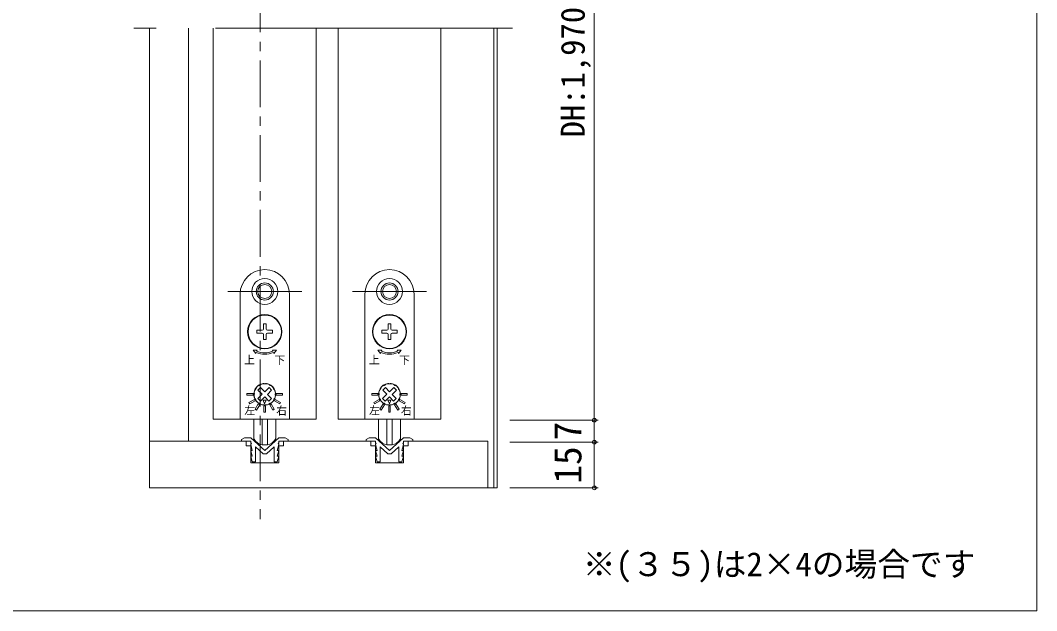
# Model space of a CAD drawing. Units: millimetres on the paper, enlarged 10 times, with parts at other scales. Extents: x -2000 to 2000, y -1385 to 1385.
# Drawn here: x -707 to 380, y -68 to 564 of the extents above; entities that cross this region are included whole.
import ezdxf
from ezdxf.enums import TextEntityAlignment as Align

# ---------------------------------------------------------------- set-up
doc = ezdxf.new("R2010")
doc.units = ezdxf.units.MM
doc.header["$LTSCALE"] = 10
doc.header["$PDMODE"] = 32
doc.header["$PDSIZE"] = 4
for name, pattern in [('CHAIN1', [8, 5, -1, 1, -1]), ('USER1', [19.05, 12.7, -6.35]), ('USER4', [50.8, 31.75, -6.35, 6.35, -6.35])]:
    doc.linetypes.add(name, pattern=pattern)
doc.layers.add('1-1_0', color=7, linetype='Continuous', lineweight=20)
doc.layers.add('2-0_18', color=7, linetype='Continuous', lineweight=18)
doc.styles.add('ＭＳ ゴシック', font='')
doc.styles.get('ＭＳ ゴシック').set_extended_font_data('MS Gothic')

msp = doc.modelspace()

# ---------------------------------------------------------------- linework, layer by layer
at = {"layer": '1-1_0'}
msp.add_line((380, -67.5), (380, 1335), dxfattribs=at)
msp.add_lwpolyline([(380, -67.5), (-1950, -67.5), (-1950, 1335)], dxfattribs=at)
at = {"layer": '2-0_18', "linetype": 'CHAIN1', "lineweight": 20}
msp.add_line((-450.2, 1081.04), (-450.2, 30.55), dxfattribs=at)
at = {"layer": '2-0_18', "linetype": 'USER4', "lineweight": 20}
msp.add_line((-180.2, 555.55), (-585.2, 555.55), dxfattribs=at)
at = {"layer": '2-0_18', "lineweight": 20}
for p, q in [((-568.53, 555.55), (-568.53, 63.89)), ((-526.86, 555.55), (-526.86, 113.89)), ((-500.2, 555.55), (-500.2, 137.22)), ((-390.2, 555.55), (-390.2, 137.22)), ((-366.86, 555.55), (-366.86, 137.22)), ((-256.86, 555.55), (-256.86, 137.22)), ((-200.2, 555.55), (-200.2, 63.89)), ((-196.86, 555.55), (-196.86, 63.89)), ((-500.2, 137.22), (-390.2, 137.22)), ((-366.86, 137.22), (-256.86, 137.22)), ((-465.2, 113.89), (-568.53, 113.89)), ((-460.2, 113.89), (-470.2, 113.89)), ((-460.2, 117.22), (-445.2, 103.89)), ((-460.2, 112.03), (-460.2, 113.89)), ((-459.47, 111.39), (-460.2, 112.03)), ((-460.2, 108.89), (-460.2, 90.55)), ((-458.53, 103.89), (-460.08, 110.25)), ((-459.82, 111.07), (-459.47, 111.39)), ((-445.2, 103.89), (-430.2, 117.22)), ((-430.32, 110.25), (-431.86, 103.89)), ((-430.2, 117.22), (-423.53, 117.22)), ((-420.2, 113.89), (-430.2, 113.89)), ((-430.2, 113.89), (-430.2, 112.03)), ((-425.2, 108.89), (-430.2, 108.89)), ((-430.2, 90.55), (-430.2, 108.89)), ((-425.2, 113.89), (-425.2, 108.89)), ((-331.86, 113.89), (-425.2, 113.89)), ((-423.53, 117.22), (-420.2, 115.55)), ((-420.2, 115.55), (-420.2, 113.89)), ((-333.53, 117.22), (-336.86, 115.55)), ((-336.86, 115.55), (-336.86, 113.89)), ((-336.86, 113.89), (-326.86, 113.89)), ((-326.86, 117.22), (-333.53, 117.22)), ((-311.86, 103.89), (-326.86, 117.22)), ((-326.86, 113.89), (-326.86, 112.03)), ((-326.86, 108.89), (-326.86, 90.55)), ((-326.75, 110.25), (-325.2, 103.89)), ((-296.86, 117.22), (-311.86, 103.89)), ((-298.53, 103.89), (-296.98, 110.25)), ((-297.59, 111.39), (-296.86, 112.03)), ((-297.24, 111.07), (-297.59, 111.39)), ((-296.86, 113.89), (-286.86, 113.89)), ((-296.86, 112.03), (-296.86, 113.89)), ((-291.86, 108.89), (-296.86, 108.89)), ((-296.86, 90.55), (-296.86, 108.89)), ((-206.86, 113.89), (-291.86, 113.89)), ((-291.86, 113.89), (-291.86, 108.89)), ((-206.86, 63.89), (-206.86, 113.89)), ((-460.2, 103.89), (-458.53, 103.89)), ((-458.53, 97.72), (-460.2, 103.89)), ((-446.91, 100.22), (-455.2, 107.59)), ((-455.2, 107.59), (-455.2, 91.55)), ((-443.49, 100.22), (-446.91, 100.22)), ((-435.2, 107.59), (-443.49, 100.22)), ((-435.2, 91.55), (-435.2, 107.59)), ((-321.86, 107.59), (-313.57, 100.22)), ((-321.86, 91.55), (-321.86, 107.59)), ((-313.57, 100.22), (-310.16, 100.22)), ((-310.16, 100.22), (-301.86, 107.59)), ((-301.86, 107.59), (-301.86, 91.55)), ((-296.86, 103.89), (-298.53, 103.89)), ((-298.53, 97.72), (-296.86, 103.89)), ((-460.2, 97.72), (-458.53, 97.72)), ((-458.53, 91.55), (-460.2, 97.72)), ((-430.2, 90.55), (-460.2, 90.55)), ((-455.2, 91.55), (-458.53, 91.55)), ((-431.86, 91.55), (-435.2, 91.55)), ((-431.86, 97.72), (-430.2, 97.72)), ((-430.2, 97.72), (-431.86, 91.55)), ((-325.2, 97.72), (-326.86, 97.72)), ((-326.86, 97.72), (-325.2, 91.55)), ((-296.86, 90.55), (-326.86, 90.55)), ((-325.2, 91.55), (-321.86, 91.55)), ((-301.86, 91.55), (-298.53, 91.55)), ((-296.86, 97.72), (-298.53, 97.72)), ((-298.53, 91.55), (-296.86, 97.72)), ((-196.86, 63.89), (-568.53, 63.89)), ((-568.53, 63.89), (-196.86, 63.89))]:
    msp.add_line(p, q, dxfattribs=at)
at = {"layer": '2-0_18', "color": 2, "linetype": 'USER1'}
for p, q in [((-484.7, 273.89), (-405.7, 273.89)), ((-351.36, 273.89), (-272.36, 273.89))]:
    msp.add_line(p, q, dxfattribs=at)
at = {"layer": '2-0_18'}
for p, q in [((-471.53, 270.89), (-471.53, 137.22)), ((-418.86, 137.22), (-418.86, 270.89)), ((-338.2, 270.89), (-338.2, 137.22)), ((-285.53, 137.22), (-285.53, 270.89)), ((-443.7, 239.22), (-446.7, 239.22)), ((-446.7, 233.72), (-446.7, 239.22)), ((-443.7, 233.72), (-443.7, 239.22)), ((-310.36, 239.22), (-313.36, 239.22)), ((-313.36, 233.72), (-313.36, 239.22)), ((-310.36, 233.72), (-310.36, 239.22)), ((-448.03, 229.39), (-453.53, 229.39)), ((-436.86, 232.39), (-442.36, 232.39)), ((-436.86, 229.39), (-442.36, 229.39)), ((-436.86, 232.39), (-436.86, 229.39)), ((-314.7, 229.39), (-320.2, 229.39)), ((-303.53, 232.39), (-309.03, 232.39)), ((-303.53, 229.39), (-309.03, 229.39)), ((-303.53, 232.39), (-303.53, 229.39)), ((-446.7, 222.55), (-446.7, 228.05)), ((-443.7, 222.55), (-446.7, 222.55)), ((-443.7, 222.55), (-443.7, 228.05)), ((-313.36, 222.55), (-313.36, 228.05)), ((-310.36, 222.55), (-313.36, 222.55)), ((-310.36, 222.55), (-310.36, 228.05)), ((-452.56, 159.5), (-448.03, 163.92)), ((-448.03, 163.92), (-452.45, 168.45)), ((-445.16, 166.72), (-440.63, 171.14)), ((-319.23, 159.5), (-314.69, 163.92)), ((-314.69, 163.92), (-319.12, 168.45)), ((-311.83, 166.72), (-307.3, 171.14)), ((-449.76, 156.64), (-452.56, 159.5)), ((-449.76, 156.64), (-445.23, 161.06)), ((-440.81, 156.53), (-445.23, 161.06)), ((-437.95, 159.32), (-440.81, 156.53)), ((-316.43, 156.64), (-319.23, 159.5)), ((-316.43, 156.64), (-311.9, 161.06)), ((-307.48, 156.53), (-311.9, 161.06)), ((-304.61, 159.32), (-307.48, 156.53)), ((-471.53, 137.22), (-418.86, 137.22)), ((-456.86, 116.78), (-456.86, 137.22)), ((-448.11, 137.22), (-448.11, 109.71)), ((-442.28, 137.22), (-442.28, 109.71)), ((-433.53, 137.22), (-433.53, 116.78)), ((-338.2, 137.22), (-285.53, 137.22)), ((-323.53, 116.78), (-323.53, 137.22)), ((-314.78, 137.22), (-314.78, 109.71)), ((-308.95, 137.22), (-308.95, 109.71)), ((-300.2, 137.22), (-300.2, 116.78)), ((-448.11, 109.71), (-442.28, 109.71)), ((-314.78, 109.71), (-308.95, 109.71))]:
    msp.add_line(p, q, dxfattribs=at)
at = {"layer": '2-0_18', "color": 4, "lineweight": 9}
for p, q in [((-183.05, 136.14), (-88.74, 136.14)), ((-92.91, 136.14), (-92.91, 63.89)), ((-183.05, 112.81), (-88.74, 112.81)), ((-183.05, 63.89), (-88.74, 63.89))]:
    msp.add_line(p, q, dxfattribs=at)
msp.add_lwpolyline([(-183.05, 136.14), (-92.91, 136.14), (-92.91, 899.96)], dxfattribs=at)
at = {"layer": '2-0_18'}
for points in [[(-448.03, 232.39), (-453.53, 232.39), (-453.53, 229.39)], [(-314.7, 232.39), (-320.2, 232.39), (-320.2, 229.39)], [(-453.87, 209.95), (-453.36, 211.18), (-457.69, 211.18), (-454.89, 207.48), (-454.38, 208.71)], [(-436.01, 208.71), (-435.5, 207.48), (-432.7, 211.18), (-437.03, 211.18), (-436.52, 209.95)], [(-320.54, 209.95), (-320.03, 211.18), (-324.36, 211.18), (-321.56, 207.48), (-321.05, 208.71)], [(-302.68, 208.71), (-302.17, 207.48), (-299.37, 211.18), (-303.7, 211.18), (-303.19, 209.95)], [(-445.16, 166.72), (-449.59, 171.25), (-452.45, 168.45)], [(-437.95, 159.32), (-442.37, 163.85), (-437.84, 168.28), (-440.63, 171.14)], [(-311.83, 166.72), (-316.25, 171.25), (-319.12, 168.45)], [(-304.61, 159.32), (-309.04, 163.85), (-304.5, 168.28), (-307.3, 171.14)]]:
    msp.add_lwpolyline(points, dxfattribs=at)
for points in [[(-464.2, 163.05), (-457.53, 163.05), (-457.53, 164.72), (-464.2, 164.72)], [(-426.2, 164.72), (-432.86, 164.72), (-432.86, 163.05), (-426.2, 163.05)], [(-330.86, 163.05), (-324.2, 163.05), (-324.2, 164.72), (-330.86, 164.72)], [(-292.86, 164.72), (-299.53, 164.72), (-299.53, 163.05), (-292.86, 163.05)], [(-461.24, 153.67), (-455.46, 157), (-456.3, 158.44), (-462.07, 155.11)], [(-453.98, 147.02), (-450.64, 152.79), (-452.09, 153.62), (-455.42, 147.85)], [(-445.32, 153.55), (-443.61, 157.53), (-446.94, 157.57)], [(-434.98, 147.85), (-438.31, 153.62), (-439.75, 152.79), (-436.42, 147.02)], [(-428.33, 155.11), (-434.1, 158.44), (-434.93, 157), (-429.16, 153.67)], [(-327.9, 153.67), (-322.13, 157), (-322.96, 158.44), (-328.74, 155.11)], [(-320.64, 147.02), (-317.31, 152.79), (-318.75, 153.62), (-322.09, 147.85)], [(-311.99, 153.55), (-310.28, 157.53), (-313.61, 157.57)], [(-301.64, 147.85), (-304.98, 153.62), (-306.42, 152.79), (-303.09, 147.02)], [(-294.99, 155.11), (-300.77, 158.44), (-301.6, 157), (-295.83, 153.67)], [(-444.36, 151.55), (-446.03, 151.55), (-446.03, 144.89), (-444.36, 144.89)], [(-311.03, 151.55), (-312.7, 151.55), (-312.7, 144.89), (-311.03, 144.89)]]:
    msp.add_lwpolyline(points, close=True, dxfattribs=at)
at = {"layer": '2-0_18', "lineweight": 20}
for points in [[(-568.53, 113.89), (-568.53, 63.89), (-206.86, 63.89)], [(-470.2, 113.89), (-470.2, 115.55), (-466.86, 117.22), (-460.2, 117.22)], [(-465.2, 113.89), (-465.2, 108.89), (-460.2, 108.89)], [(-430.2, 112.03), (-430.93, 111.39), (-430.57, 111.07)], [(-331.86, 113.89), (-331.86, 108.89), (-326.86, 108.89)], [(-326.86, 112.03), (-326.14, 111.39), (-326.49, 111.07)], [(-286.86, 113.89), (-286.86, 115.55), (-290.2, 117.22), (-296.86, 117.22)], [(-431.86, 103.89), (-430.2, 103.89), (-431.86, 97.72)], [(-325.2, 103.89), (-326.86, 103.89), (-325.2, 97.72)]]:
    msp.add_lwpolyline(points, dxfattribs=at)
at = {"layer": '2-0_18'}
for centre, radius in [((-445.2, 273.89), 13.83), ((-445.2, 273.89), 9.17), ((-311.86, 273.89), 13.83), ((-311.86, 273.89), 9.17), ((-445.2, 273.89), 7.5), ((-311.86, 273.89), 7.5), ((-445.2, 230.89), 18.33), ((-445.2, 230.89), 17.83), ((-311.86, 230.89), 18.33), ((-311.86, 230.89), 17.83)]:
    msp.add_circle(centre, radius, dxfattribs=at)
for centre, radius, start, end in [((-445.2, 270.89), 26.33, 0, 180), ((-311.86, 270.89), 26.33, 0, 180), ((-448.03, 233.72), 1.33, 270, 360), ((-448.03, 228.05), 1.33, 360, 90), ((-442.36, 233.72), 1.33, 180, 270), ((-442.36, 228.05), 1.33, 90, 180), ((-314.7, 233.72), 1.33, 270, 360), ((-314.7, 228.05), 1.33, 360, 90), ((-309.03, 233.72), 1.33, 180, 270), ((-309.03, 228.05), 1.33, 90, 180), ((-445.2, 230.89), 24, 247.5, 292.5), ((-445.2, 230.89), 22.67, 247.5, 292.5), ((-311.86, 230.89), 24, 247.5, 292.5), ((-311.86, 230.89), 22.67, 247.5, 292.5), ((-445.2, 163.89), 11.67, 98.90298, 201.09702), ((-445.2, 163.89), 11.17, 116.90028, 121.69834), ((-447.74, 171.65), 3.33, 108.17431, 138.71996), ((-445.2, 163.89), 11.5, 100.42431, 108.17431), ((-446.68, 171.92), 3.33, 69.87866, 100.42431), ((-446.64, 173.11), 2.33, 72.61143, 98.90298), ((-445.2, 177.72), 2.5, 252.61143, 287.38857), ((-445.2, 163.89), 11.17, 86.90028, 91.69834), ((-443.52, 171.88), 3.33, 78.17431, 108.71996), ((-443.75, 173.11), 2.33, 81.09702, 107.38857), ((-445.2, 163.89), 11.67, 338.90298, 81.09702), ((-445.2, 163.89), 11.5, 70.42431, 78.17431), ((-442.46, 171.58), 3.33, 39.87866, 70.42431), ((-311.86, 163.89), 11.67, 98.90298, 201.09702), ((-311.86, 163.89), 11.17, 116.90028, 121.69834), ((-314.41, 171.65), 3.33, 108.17431, 138.71996), ((-311.86, 163.89), 11.5, 100.42431, 108.17431), ((-313.34, 171.92), 3.33, 69.87866, 100.42431), ((-313.31, 173.11), 2.33, 72.61143, 98.90298), ((-311.86, 177.72), 2.5, 252.61143, 287.38857), ((-311.86, 163.89), 11.17, 86.90028, 91.69834), ((-310.19, 171.88), 3.33, 78.17431, 108.71996), ((-310.42, 173.11), 2.33, 81.09702, 107.38857), ((-311.86, 163.89), 11.67, 338.90298, 81.09702), ((-311.86, 163.89), 11.5, 70.42431, 78.17431), ((-309.13, 171.58), 3.33, 39.87866, 70.42431), ((-453.23, 162.41), 3.33, 159.87866, 190.42431), ((-453.19, 165.56), 3.33, 168.17431, 198.71996), ((-445.2, 163.89), 11.5, 160.42431, 168.17431), ((-445.2, 163.89), 11.17, 176.90028, 181.69834), ((-452.89, 166.62), 3.33, 129.87866, 160.42431), ((-445.2, 163.89), 11.17, 146.90028, 151.69834), ((-451.28, 169.33), 3.33, 138.17431, 168.71996), ((-445.2, 163.89), 11.5, 130.42431, 138.17431), ((-450.49, 170.1), 3.33, 99.87866, 130.42431), ((-445.2, 163.89), 11.17, 56.90028, 61.69834), ((-439.75, 169.97), 3.33, 48.17431, 78.71996), ((-445.2, 163.89), 11.5, 40.42431, 48.17431), ((-438.98, 169.18), 3.33, 9.87866, 40.42431), ((-445.2, 163.89), 11.17, 26.90028, 31.69834), ((-437.44, 166.43), 3.33, 18.17431, 48.71996), ((-445.2, 163.89), 11.5, 10.42431, 18.17431), ((-445.2, 163.89), 11.17, 356.90028, 1.69834), ((-437.17, 165.36), 3.33, 339.87866, 10.42431), ((-437.2, 162.21), 3.33, 348.17431, 18.71996), ((-319.9, 162.41), 3.33, 159.87866, 190.42431), ((-319.86, 165.56), 3.33, 168.17431, 198.71996), ((-311.86, 163.89), 11.5, 160.42431, 168.17431), ((-311.86, 163.89), 11.17, 176.90028, 181.69834), ((-319.56, 166.62), 3.33, 129.87866, 160.42431), ((-311.86, 163.89), 11.17, 146.90028, 151.69834), ((-317.95, 169.33), 3.33, 138.17431, 168.71996), ((-311.86, 163.89), 11.5, 130.42431, 138.17431), ((-317.16, 170.1), 3.33, 99.87866, 130.42431), ((-311.86, 163.89), 11.17, 56.90028, 61.69834), ((-306.42, 169.97), 3.33, 48.17431, 78.71996), ((-311.86, 163.89), 11.5, 40.42431, 48.17431), ((-305.65, 169.18), 3.33, 9.87866, 40.42431), ((-311.86, 163.89), 11.17, 26.90028, 31.69834), ((-304.1, 166.43), 3.33, 18.17431, 48.71996), ((-311.86, 163.89), 11.5, 10.42431, 18.17431), ((-311.86, 163.89), 11.17, 356.90028, 1.69834), ((-303.87, 162.21), 3.33, 348.17431, 18.71996), ((-303.83, 165.36), 3.33, 339.87866, 10.42431), ((-445.2, 163.89), 11.5, 190.42431, 198.17431), ((-452.96, 161.34), 3.33, 198.17431, 228.71996), ((-453.91, 160.53), 2.33, 201.09702, 227.38857), ((-457.18, 156.97), 2.5, 12.61143, 47.38857), ((-445.2, 163.89), 11.17, 206.90028, 211.69834), ((-452.46, 158.03), 2.33, 192.61143, 218.90298), ((-451.41, 158.59), 3.33, 189.87866, 220.42431), ((-445.2, 163.89), 11.67, 218.90298, 321.09702), ((-445.2, 163.89), 11.5, 220.42431, 228.17431), ((-450.64, 157.8), 3.33, 228.17431, 258.71996), ((-445.2, 163.89), 11.17, 236.90028, 241.69834), ((-447.93, 156.19), 3.33, 219.87866, 250.42431), ((-445.2, 163.89), 11.5, 250.42431, 258.17431), ((-446.87, 155.89), 3.33, 258.17431, 288.71996), ((-445.2, 163.89), 11.17, 266.90028, 271.69834), ((-443.72, 155.85), 3.33, 249.87866, 280.42431), ((-445.2, 163.89), 11.5, 280.42431, 288.17431), ((-442.65, 156.13), 3.33, 288.17431, 318.71996), ((-445.2, 163.89), 11.17, 296.90028, 301.69834), ((-439.9, 157.67), 3.33, 279.87866, 310.42431), ((-445.2, 163.89), 11.5, 310.42431, 318.17431), ((-439.11, 158.44), 3.33, 318.17431, 348.71996), ((-437.93, 158.03), 2.33, 321.09702, 347.38857), ((-445.2, 163.89), 11.17, 326.90028, 331.69834), ((-433.22, 156.97), 2.5, 132.61143, 167.38857), ((-437.5, 161.15), 3.33, 309.87866, 340.42431), ((-436.49, 160.53), 2.33, 312.61143, 338.90298), ((-445.2, 163.89), 11.5, 340.42431, 348.17431), ((-311.86, 163.89), 11.5, 190.42431, 198.17431), ((-319.62, 161.34), 3.33, 198.17431, 228.71996), ((-320.57, 160.53), 2.33, 201.09702, 227.38857), ((-323.84, 156.97), 2.5, 12.61143, 47.38857), ((-311.86, 163.89), 11.17, 206.90028, 211.69834), ((-319.13, 158.03), 2.33, 192.61143, 218.90298), ((-318.08, 158.59), 3.33, 189.87866, 220.42431), ((-311.86, 163.89), 11.67, 218.90298, 321.09702), ((-311.86, 163.89), 11.5, 220.42431, 228.17431), ((-317.31, 157.8), 3.33, 228.17431, 258.71996), ((-311.86, 163.89), 11.17, 236.90028, 241.69834), ((-314.6, 156.19), 3.33, 219.87866, 250.42431), ((-311.86, 163.89), 11.5, 250.42431, 258.17431), ((-313.54, 155.89), 3.33, 258.17431, 288.71996), ((-311.86, 163.89), 11.17, 266.90028, 271.69834), ((-310.39, 155.85), 3.33, 249.87866, 280.42431), ((-311.86, 163.89), 11.5, 280.42431, 288.17431), ((-309.32, 156.13), 3.33, 288.17431, 318.71996), ((-311.86, 163.89), 11.17, 296.90028, 301.69834), ((-306.57, 157.67), 3.33, 279.87866, 310.42431), ((-311.86, 163.89), 11.5, 310.42431, 318.17431), ((-305.78, 158.44), 3.33, 318.17431, 348.71996), ((-304.6, 158.03), 2.33, 321.09702, 347.38857), ((-311.86, 163.89), 11.17, 326.90028, 331.69834), ((-299.88, 156.97), 2.5, 132.61143, 167.38857), ((-304.17, 161.15), 3.33, 309.87866, 340.42431), ((-303.16, 160.53), 2.33, 312.61143, 338.90298), ((-311.86, 163.89), 11.5, 340.42431, 348.17431), ((-455.2, 116.78), 1.67, 180, 210.56067), ((-445.15, 122.71), 13.33, 210.56067, 257.16143), ((-445.24, 122.71), 13.33, 282.83857, 329.43933), ((-435.2, 116.78), 1.67, 329.43933, 360), ((-321.86, 116.78), 1.67, 180, 210.56067), ((-311.82, 122.71), 13.33, 210.56067, 257.16143), ((-311.91, 122.71), 13.33, 282.83857, 329.43933), ((-301.86, 116.78), 1.67, 329.43933, 360)]:
    msp.add_arc(centre, radius, start, end, dxfattribs=at)
at = {"layer": '2-0_18', "lineweight": 20}
for centre, start, end in [((-459.27, 110.45), 131.63354, 193.67131), ((-431.13, 110.45), 346.32869, 48.36646), ((-325.94, 110.45), 131.63354, 193.67131), ((-297.79, 110.45), 346.32869, 48.36646)]:
    msp.add_arc(centre, 0.833, start, end, dxfattribs=at)
at = {"layer": '2-0_18', "color": 4}
for p in [(-92.91, 136.14), (-92.91, 112.81), (-92.91, 63.89)]:
    msp.add_point(p, dxfattribs=at)

# ---------------------------------------------------------------- texts
at = {"layer": '2-0_18', "style": 'ＭＳ ゴシック'}
for s, height, p in [('DH:1,970', 25.66, (-95.41, 438.61)), ('7', 29.33, (-97.91, 114.47)), ('15', 29.33, (-97.88, 68.33))]:
    msp.add_text(s, height=height, rotation=90, dxfattribs=at).set_placement(p, align=Align.BOTTOM_LEFT)
for s, height, p in [('上', 8.55, (-467.27, 193.83)), ('下', 8.55, (-434.95, 193.57)), ('上', 8.55, (-333.94, 193.83)), ('下', 8.55, (-301.62, 193.57)), ('左', 8.55, (-466.96, 139.65)), ('右', 8.55, (-432.98, 139.57)), ('左', 8.55, (-333.63, 139.65)), ('右', 8.55, (-299.65, 139.57)), ('※(３５)は2×4の場合です', 25.66, (-105.17, -38.29))]:
    msp.add_text(s, height=height, dxfattribs=at).set_placement(p, align=Align.BOTTOM_LEFT)

doc.saveas('drawing.dxf')
